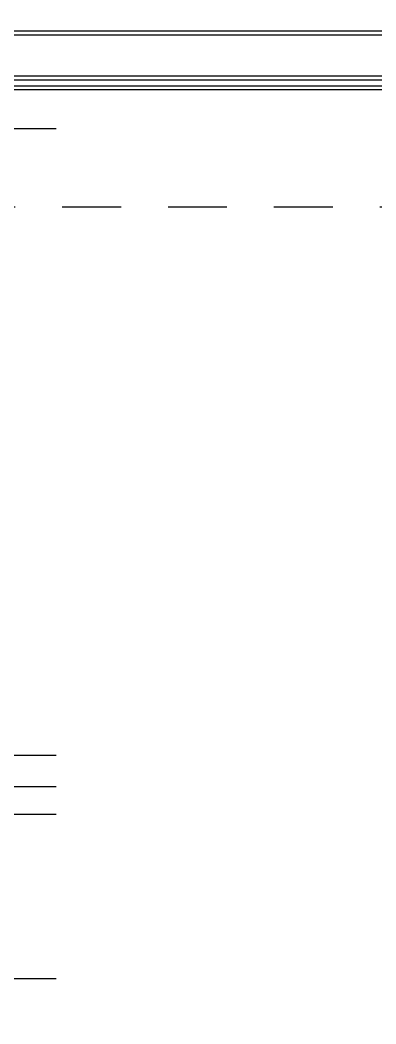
# Model space of a CAD drawing. Header units: millimetres. Extents: x 7086022 to 7120578, y 229555 to 276126.
# Drawn here: x 7111186 to 7112093, y 249505 to 252067 of the extents above; entities that cross this region are included whole.
import ezdxf
from ezdxf.xclip import XClip

# ---------------------------------------------------------------- set-up
doc = ezdxf.new("R2010")
doc.units = ezdxf.units.MM
doc.header["$LTSCALE"] = 100
doc.header["$XCLIPFRAME"] = 2
doc.linetypes.add('ST-DASH', pattern=[2.7, 1.5, -1.2])
doc.linetypes.add('U-84D-EX$0$CEN', pattern=[62, 60, -1, 0, -1])
for name, color, linetype in [('BP', 7, 'Continuous'), ('U-84D-EX$0$CEN', 1, 'U-84D-EX$0$CEN'), ('U-84D-EX$0$CON', 2, 'Continuous'), ('U-84D-EX$0$FIN', 5, 'Continuous'), ('U-84D-EX$0$INSUL_line', 8, 'Continuous'), ('U-84D-EX$0$S-ELE', 4, 'Continuous'), ('결로방지', 4, 'ST-DASH')]:
    doc.layers.add(name, color=color, linetype=linetype)
doc.layers.add('U-84D-EX$0$MC', color=152, linetype='Continuous', plot=False)

# ---------------------------------------------------------------- blocks, each defined once
blk = doc.blocks.new('U-84D-EX$0$S-CEN')
at = {"layer": 'U-84D-EX$0$S-ELE', "color": 8, "linetype": 'U-84D-EX$0$CEN'}
blk.add_line((-3900, 5300), (-3900, 8730), dxfattribs=at)
blk = doc.blocks.new('U-84D-EX', base_point=(0, 0))
at = {"layer": 'U-84D-EX$0$CEN'}
blk.add_line((2715, -5165), (2715, -2995), dxfattribs=at)
at = {"layer": 'U-84D-EX$0$CON'}
blk.add_line((4645, -1990), (4645, -6230), dxfattribs=at)
at = {"layer": 'U-84D-EX$0$FIN'}
for p, q in [((4505, -5010), (4505, -6365)), ((4520, -5010), (4520, -6355))]:
    blk.add_line(p, q, dxfattribs=at)
at = {"layer": 'U-84D-EX$0$INSUL_line'}
for p, q in [((4635, -2000), (4635, -6240)), ((4530, -2105), (4530, -6345))]:
    blk.add_line(p, q, dxfattribs=at)
at = {"layer": 'U-84D-EX$0$MC'}
for p, q in [((2795, -5165), (2795, -1735)), ((4395, -5165), (4395, -1735)), ((2225, -5165), (2225, -2995)), ((2645, -5165), (2645, -2995)), ((4495, -4765), (4495, -6505))]:
    blk.add_line(p, q, dxfattribs=at)
at = {"layer": 'U-84D-EX$0$S-ELE'}
blk.add_blockref('U-84D-EX$0$S-CEN', (6615, -10465), dxfattribs=at)

msp = doc.modelspace()

# ---------------------------------------------------------------- block references
at = {"layer": 'BP'}
ref = msp.add_blockref('U-84D-EX', (7106113.1, 247394.9), dxfattribs=dict(at, rotation=90))
XClip(ref).set_block_clipping_path([(324.9999999999, 0), (324.9999999967, -2999.9999999991), (2544.9999999997, -2999.9999999991), (2544.9999999997, -1934.9999999991), (6614.9999999999, -1934.9999999991), (6614.9999999999, -10964.9999999991), (-9540.0000000001, -10964.9999999991), (-9540.0000000001, -17.3253110833)])

# ---------------------------------------------------------------- next in the draw order: linework, layer by layer
at = {"layer": '결로방지'}
msp.add_lwpolyline([(7114428.1, 242984.9), (7114428.1, 243314.9), (7115878.1, 243314.9), (7115878.1, 253569.9), (7112793.1, 253569.9), (7112793.1, 251589.9), (7108553.1, 251589.9), (7108553.1, 250389.9), (7109813.1, 250389.9), (7109813.1, 246889.9), (7106238.1, 246889.9)], dxfattribs=at)

doc.saveas('drawing.dxf')
